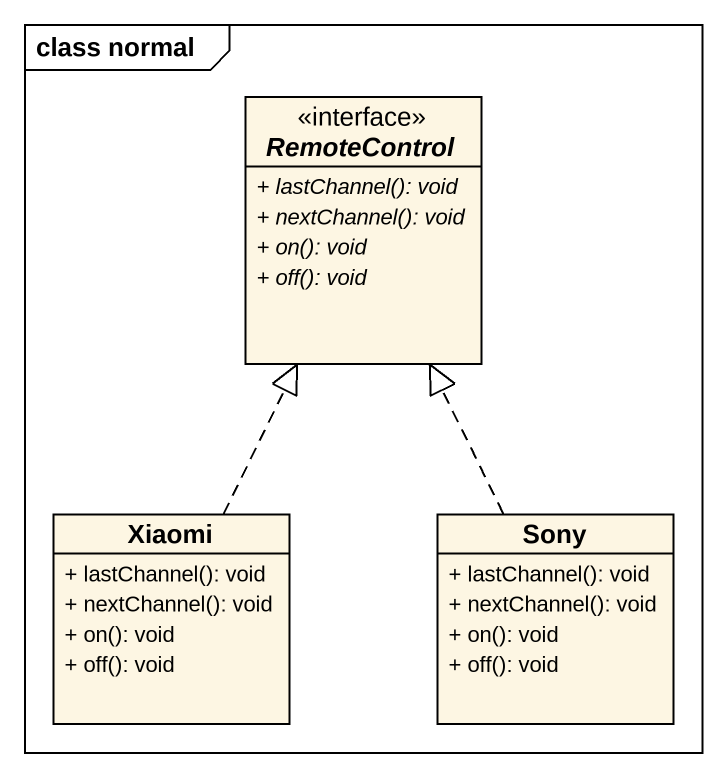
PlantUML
@startuml
mainframe class normal
hide circle
hide empty members
skinparam classAttributeIconSize 0
interface RemoteControl {
  {abstract} + lastChannel(): void
  {abstract} + nextChannel(): void
  {abstract} + on(): void
  {abstract} + off(): void
}
class Xiaomi {
  + lastChannel(): void
  + nextChannel(): void
  + on(): void
  + off(): void
}
class Sony {
  + lastChannel(): void
  + nextChannel(): void
  + on(): void
  + off(): void
}
Xiaomi .up.|> RemoteControl
Sony .up.|> RemoteControl
@enduml
